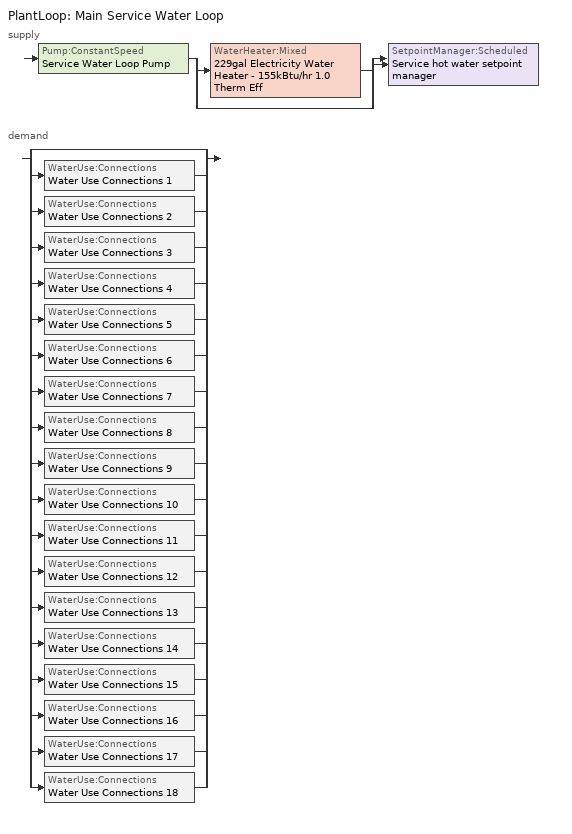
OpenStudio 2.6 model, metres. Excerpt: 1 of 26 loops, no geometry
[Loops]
PlantLoop 'Main Service Water Loop'
 supply: Pump:ConstantSpeed 'Service Water Loop Pump' > split
  | WaterHeater:Mixed '229gal Electricity Water Heater - 155kBtu/hr 1.0 Therm Eff'
  | bypass
  join > SetpointManager:Scheduled 'Service hot water setpoint manager'
 demand: split
  | bypass
  | WaterUse:Connections 'Water Use Connections 1'
  | WaterUse:Connections 'Water Use Connections 2'
  | WaterUse:Connections 'Water Use Connections 3'
  | WaterUse:Connections 'Water Use Connections 4'
  | WaterUse:Connections 'Water Use Connections 5'
  | WaterUse:Connections 'Water Use Connections 6'
  | WaterUse:Connections 'Water Use Connections 7'
  | WaterUse:Connections 'Water Use Connections 8'
  | WaterUse:Connections 'Water Use Connections 9'
  | WaterUse:Connections 'Water Use Connections 10'
  | WaterUse:Connections 'Water Use Connections 11'
  | WaterUse:Connections 'Water Use Connections 12'
  | WaterUse:Connections 'Water Use Connections 13'
  | WaterUse:Connections 'Water Use Connections 14'
  | WaterUse:Connections 'Water Use Connections 15'
  | WaterUse:Connections 'Water Use Connections 16'
  | WaterUse:Connections 'Water Use Connections 17'
  | WaterUse:Connections 'Water Use Connections 18'
[PlantLoop]
Main Service Water Loop: Glycol Concentration=0; Maximum Loop Temperature {C}=60; Minimum Loop Temperature {C}=10; Plant Loop Volume {m3}=Autocalculate; Load Distribution Scheme=Optimal
[Sizing:Plant]
Main Service Water Loop: Loop Type=Heating; Design Loop Exit Temperature {C}=60; Loop Design Temperature Difference {deltaC}=5; Sizing Option=NonCoincident; Zone Timesteps in Averaging Window=1; Coincident Sizing Factor Mode=None
[SetpointManager:Scheduled]
Service hot water setpoint manager: Control Variable=Temperature; Schedule=Service Water Loop Temp - 140F
[Pump:ConstantSpeed]
Service Water Loop Pump: Rated Flow Rate {m3/s}=autosize; Rated Pump Head {Pa}=64365.5; Rated Power Consumption {W}=autosize; Motor Efficiency=0.7; Fraction of Motor Inefficiencies to Fluid Stream=0; Pump Control Type=Intermittent; Design Power Sizing Method=PowerPerFlowPerPressure; Design Electric Power per Unit Flow Rate {W/(m3/s)}=348701.1; Design Shaft Power per Unit Flow Rate per Unit Head {W-s/m3-Pa}=1.28205
[WaterHeater:Mixed]
229gal Electricity Water Heater - 155kBtu/hr 1.0 Therm Eff: Tank Volume {m3}=0.868577; Setpoint Temperature Schedule=Service Water Loop Temp - 140F; Deadband Temperature Difference {deltaC}=2; Maximum Temperature Limit {C}=82.2222; Heater Control Type=Cycle; Heater Maximum Capacity {W}=45383.1; Heater Fuel Type=Electricity; Heater Thermal Efficiency=1; Off Cycle Parasitic Fuel Consumption Rate {W}=88.1911; Off Cycle Parasitic Fuel Type=Electricity; Off Cycle Parasitic Heat Fraction to Tank=0.8; On Cycle Parasitic Fuel Consumption Rate {W}=88.1911; On Cycle Parasitic Fuel Type=Electricity; On Cycle Parasitic Heat Fraction to Tank=0; Ambient Temperature Indicator=Schedule; Ambient Temperature Schedule=Water Heater Ambient Temp Schedule - 70F; Off Cycle Loss Coefficient to Ambient Temperature {W/K}=4.14615; On Cycle Loss Coefficient to Ambient Temperature {W/K}=4.14615; Use Side Effectiveness=1; Source Side Effectiveness=1; Use Side Design Flow Rate {m3/s}=autosize; Source Side Design Flow Rate {m3/s}=autosize; Indirect Water Heating Recovery Time {hr}=1.5; Source Side Flow Control Mode=IndirectHeatPrimarySetpoint
[WaterUse:Connections]
Name | Water Use Equipment Name 1
Water Use Connections 1 | Cafeteria_zn_1_flr_1 Service Water Use 0.24gal/min
Water Use Connections 2 | Computer_class_zn_1_flr_1 Service Water Use 0.12gal/min
Water Use Connections 3 | Corner_class_1_pod_1_zn_1_flr_1 Service Water Use 0.07gal/min
Water Use Connections 4 | Corner_class_1_pod_2_zn_1_flr_1 Service Water Use 0.07gal/min
Water Use Connections 5 | Corner_class_1_pod_3_zn_1_flr_1 Service Water Use 0.07gal/min
Water Use Connections 6 | Corner_class_2_pod_1_zn_1_flr_1 Service Water Use 0.07gal/min
Water Use Connections 7 | Corner_class_2_pod_2_zn_1_flr_1 Service Water Use 0.07gal/min
Water Use Connections 8 | Corner_class_2_pod_3_zn_1_flr_1 Service Water Use 0.07gal/min
Water Use Connections 9 | Gym_zn_1_flr_1 Service Water Use 0.54gal/min
Water Use Connections 10 | Kitchen_zn_1_flr_1 Service Water Use 0.08gal/min
Water Use Connections 11 | Library_media_center_zn_1_flr_1 Service Water Use 0.15gal/min
Water Use Connections 12 | Mult_class_1_pod_1_zn_1_flr_1 Service Water Use 0.35gal/min
Water Use Connections 13 | Mult_class_1_pod_2_zn_1_flr_1 Service Water Use 0.35gal/min
Water Use Connections 14 | Mult_class_1_pod_3_zn_1_flr_1 Service Water Use 0.35gal/min
Water Use Connections 15 | Mult_class_2_pod_1_zn_1_flr_1 Service Water Use 0.35gal/min
Water Use Connections 16 | Mult_class_2_pod_2_zn_1_flr_1 Service Water Use 0.35gal/min
Water Use Connections 17 | Mult_class_2_pod_3_zn_1_flr_1 Service Water Use 0.23gal/min
Water Use Connections 18 | Offices_zn_1_flr_1 Service Water Use 0.17gal/min
[WaterUse:Equipment:Definition]
Name | Peak Flow Rate {m3/s} | Target Temperature Schedule | Sensible Fraction Schedule | Latent Fraction Schedule
Cafeteria_zn_1_flr_1 Service Water Use Def 0.24gal/min | 1.50573e-05 | Schedule Ruleset 5 | Schedule Ruleset 3 | Schedule Ruleset 4
Computer_class_zn_1_flr_1 Service Water Use Def 0.12gal/min | 7.45697e-06 | Schedule Ruleset 8 | Schedule Ruleset 6 | Schedule Ruleset 7
Corner_class_1_pod_1_zn_1_flr_1 Service Water Use Def 0.07gal/min | 4.55704e-06 | Schedule Ruleset 11 | Schedule Ruleset 9 | Schedule Ruleset 10
Corner_class_1_pod_2_zn_1_flr_1 Service Water Use Def 0.07gal/min | 4.55704e-06 | Schedule Ruleset 14 | Schedule Ruleset 12 | Schedule Ruleset 13
Corner_class_1_pod_3_zn_1_flr_1 Service Water Use Def 0.07gal/min | 4.55704e-06 | Schedule Ruleset 17 | Schedule Ruleset 15 | Schedule Ruleset 16
Corner_class_2_pod_1_zn_1_flr_1 Service Water Use Def 0.07gal/min | 4.55704e-06 | Schedule Ruleset 20 | Schedule Ruleset 18 | Schedule Ruleset 19
Corner_class_2_pod_2_zn_1_flr_1 Service Water Use Def 0.07gal/min | 4.55704e-06 | Schedule Ruleset 23 | Schedule Ruleset 21 | Schedule Ruleset 22
Corner_class_2_pod_3_zn_1_flr_1 Service Water Use Def 0.07gal/min | 4.55704e-06 | Schedule Ruleset 26 | Schedule Ruleset 24 | Schedule Ruleset 25
Gym_zn_1_flr_1 Service Water Use Def 0.54gal/min | 3.413e-05 | Schedule Ruleset 29 | Schedule Ruleset 27 | Schedule Ruleset 28
Kitchen_zn_1_flr_1 Service Water Use Def 0.08gal/min | 5.35372e-06 | Schedule Ruleset 32 | Schedule Ruleset 30 | Schedule Ruleset 31
Library_media_center_zn_1_flr_1 Service Water Use Def 0.15gal/min | 9.53632e-06 | Schedule Ruleset 35 | Schedule Ruleset 33 | Schedule Ruleset 34
Mult_class_1_pod_1_zn_1_flr_1 Service Water Use Def 0.35gal/min | 2.19566e-05 | Schedule Ruleset 38 | Schedule Ruleset 36 | Schedule Ruleset 37
Mult_class_1_pod_2_zn_1_flr_1 Service Water Use Def 0.35gal/min | 2.19566e-05 | Schedule Ruleset 41 | Schedule Ruleset 39 | Schedule Ruleset 40
Mult_class_1_pod_3_zn_1_flr_1 Service Water Use Def 0.35gal/min | 2.19566e-05 | Schedule Ruleset 44 | Schedule Ruleset 42 | Schedule Ruleset 43
Mult_class_2_pod_1_zn_1_flr_1 Service Water Use Def 0.35gal/min | 2.19566e-05 | Schedule Ruleset 47 | Schedule Ruleset 45 | Schedule Ruleset 46
Mult_class_2_pod_2_zn_1_flr_1 Service Water Use Def 0.35gal/min | 2.19566e-05 | Schedule Ruleset 50 | Schedule Ruleset 48 | Schedule Ruleset 49
Mult_class_2_pod_3_zn_1_flr_1 Service Water Use Def 0.23gal/min | 1.44997e-05 | Schedule Ruleset 53 | Schedule Ruleset 51 | Schedule Ruleset 52
Offices_zn_1_flr_1 Service Water Use Def 0.17gal/min | 1.05401e-05 | Schedule Ruleset 56 | Schedule Ruleset 54 | Schedule Ruleset 55
[WaterUse:Equipment]
Name | Water Use Equipment Definition | Space | Flow Rate Fraction Schedule
Cafeteria_zn_1_flr_1 Service Water Use 0.24gal/min | Cafeteria_zn_1_flr_1 Service Water Use Def 0.24gal/min | Cafeteria_ZN_1_FLR_1 | NECB-C-Service Water Heating
Computer_class_zn_1_flr_1 Service Water Use 0.12gal/min | Computer_class_zn_1_flr_1 Service Water Use Def 0.12gal/min | Computer_Class_ZN_1_FLR_1 | NECB-D-Service Water Heating
Corner_class_1_pod_1_zn_1_flr_1 Service Water Use 0.07gal/min | Corner_class_1_pod_1_zn_1_flr_1 Service Water Use Def 0.07gal/min | Corner_Class_1_Pod_1_ZN_1_FLR_1 | NECB-D-Service Water Heating
Corner_class_1_pod_2_zn_1_flr_1 Service Water Use 0.07gal/min | Corner_class_1_pod_2_zn_1_flr_1 Service Water Use Def 0.07gal/min | Corner_Class_1_Pod_2_ZN_1_FLR_1 | NECB-D-Service Water Heating
Corner_class_1_pod_3_zn_1_flr_1 Service Water Use 0.07gal/min | Corner_class_1_pod_3_zn_1_flr_1 Service Water Use Def 0.07gal/min | Corner_Class_1_Pod_3_ZN_1_FLR_1 | NECB-D-Service Water Heating
Corner_class_2_pod_1_zn_1_flr_1 Service Water Use 0.07gal/min | Corner_class_2_pod_1_zn_1_flr_1 Service Water Use Def 0.07gal/min | Corner_Class_2_Pod_1_ZN_1_FLR_1 | NECB-D-Service Water Heating
Corner_class_2_pod_2_zn_1_flr_1 Service Water Use 0.07gal/min | Corner_class_2_pod_2_zn_1_flr_1 Service Water Use Def 0.07gal/min | Corner_Class_2_Pod_2_ZN_1_FLR_1 | NECB-D-Service Water Heating
Corner_class_2_pod_3_zn_1_flr_1 Service Water Use 0.07gal/min | Corner_class_2_pod_3_zn_1_flr_1 Service Water Use Def 0.07gal/min | Corner_Class_2_Pod_3_ZN_1_FLR_1 | NECB-D-Service Water Heating
Gym_zn_1_flr_1 Service Water Use 0.54gal/min | Gym_zn_1_flr_1 Service Water Use Def 0.54gal/min | Gym_ZN_1_FLR_1 | NECB-B-Service Water Heating
Kitchen_zn_1_flr_1 Service Water Use 0.08gal/min | Kitchen_zn_1_flr_1 Service Water Use Def 0.08gal/min | Kitchen_ZN_1_FLR_1 | NECB-B-Service Water Heating
Library_media_center_zn_1_flr_1 Service Water Use 0.15gal/min | Library_media_center_zn_1_flr_1 Service Water Use Def 0.15gal/min | Library_Media_Center_ZN_1_FLR_1 | NECB-C-Service Water Heating
Mult_class_1_pod_1_zn_1_flr_1 Service Water Use 0.35gal/min | Mult_class_1_pod_1_zn_1_flr_1 Service Water Use Def 0.35gal/min | Mult_Class_1_Pod_1_ZN_1_FLR_1 | NECB-D-Service Water Heating
Mult_class_1_pod_2_zn_1_flr_1 Service Water Use 0.35gal/min | Mult_class_1_pod_2_zn_1_flr_1 Service Water Use Def 0.35gal/min | Mult_Class_1_Pod_2_ZN_1_FLR_1 | NECB-D-Service Water Heating
Mult_class_1_pod_3_zn_1_flr_1 Service Water Use 0.35gal/min | Mult_class_1_pod_3_zn_1_flr_1 Service Water Use Def 0.35gal/min | Mult_Class_1_Pod_3_ZN_1_FLR_1 | NECB-D-Service Water Heating
Mult_class_2_pod_1_zn_1_flr_1 Service Water Use 0.35gal/min | Mult_class_2_pod_1_zn_1_flr_1 Service Water Use Def 0.35gal/min | Mult_Class_2_Pod_1_ZN_1_FLR_1 | NECB-D-Service Water Heating
Mult_class_2_pod_2_zn_1_flr_1 Service Water Use 0.35gal/min | Mult_class_2_pod_2_zn_1_flr_1 Service Water Use Def 0.35gal/min | Mult_Class_2_Pod_2_ZN_1_FLR_1 | NECB-D-Service Water Heating
Mult_class_2_pod_3_zn_1_flr_1 Service Water Use 0.23gal/min | Mult_class_2_pod_3_zn_1_flr_1 Service Water Use Def 0.23gal/min | Mult_Class_2_Pod_3_ZN_1_FLR_1 | NECB-D-Service Water Heating
Offices_zn_1_flr_1 Service Water Use 0.17gal/min | Offices_zn_1_flr_1 Service Water Use Def 0.17gal/min | Offices_ZN_1_FLR_1 | NECB-A-Service Water Heating
[Schedule:Ruleset]
Name | Default Day Schedule
Service Water Loop Temp - 140F | Service Water Loop Temp - 140F Default
Water Heater Ambient Temp Schedule - 70F | Water Heater Ambient Temp Schedule - 70F Default
Schedule Ruleset 3 | Schedule Day 5
Schedule Ruleset 4 | Schedule Day 6
Schedule Ruleset 5 | Schedule Day 7
NECB-C-Service Water Heating | NECB-C-Service Water Heating Default
Schedule Ruleset 6 | Schedule Day 8
Schedule Ruleset 7 | Schedule Day 9
Schedule Ruleset 8 | Schedule Day 10
NECB-D-Service Water Heating | NECB-D-Service Water Heating Default
Schedule Ruleset 9 | Schedule Day 11
Schedule Ruleset 10 | Schedule Day 12
Schedule Ruleset 11 | Schedule Day 13
Schedule Ruleset 12 | Schedule Day 14
Schedule Ruleset 13 | Schedule Day 15
Schedule Ruleset 14 | Schedule Day 16
Schedule Ruleset 15 | Schedule Day 17
Schedule Ruleset 16 | Schedule Day 18
Schedule Ruleset 17 | Schedule Day 19
Schedule Ruleset 18 | Schedule Day 20
Schedule Ruleset 19 | Schedule Day 21
Schedule Ruleset 20 | Schedule Day 22
Schedule Ruleset 21 | Schedule Day 23
Schedule Ruleset 22 | Schedule Day 24
Schedule Ruleset 23 | Schedule Day 25
Schedule Ruleset 24 | Schedule Day 26
Schedule Ruleset 25 | Schedule Day 27
Schedule Ruleset 26 | Schedule Day 28
Schedule Ruleset 27 | Schedule Day 29
Schedule Ruleset 28 | Schedule Day 30
Schedule Ruleset 29 | Schedule Day 31
NECB-B-Service Water Heating | NECB-B-Service Water Heating Default
Schedule Ruleset 30 | Schedule Day 32
Schedule Ruleset 31 | Schedule Day 33
Schedule Ruleset 32 | Schedule Day 34
Schedule Ruleset 33 | Schedule Day 35
Schedule Ruleset 34 | Schedule Day 36
Schedule Ruleset 35 | Schedule Day 37
Schedule Ruleset 36 | Schedule Day 38
Schedule Ruleset 37 | Schedule Day 39
Schedule Ruleset 38 | Schedule Day 40
Schedule Ruleset 39 | Schedule Day 41
Schedule Ruleset 40 | Schedule Day 42
Schedule Ruleset 41 | Schedule Day 43
Schedule Ruleset 42 | Schedule Day 44
Schedule Ruleset 43 | Schedule Day 45
Schedule Ruleset 44 | Schedule Day 46
Schedule Ruleset 45 | Schedule Day 47
Schedule Ruleset 46 | Schedule Day 48
Schedule Ruleset 47 | Schedule Day 49
Schedule Ruleset 48 | Schedule Day 50
Schedule Ruleset 49 | Schedule Day 51
Schedule Ruleset 50 | Schedule Day 52
Schedule Ruleset 51 | Schedule Day 53
Schedule Ruleset 52 | Schedule Day 54
Schedule Ruleset 53 | Schedule Day 55
Schedule Ruleset 54 | Schedule Day 56
Schedule Ruleset 55 | Schedule Day 57
Schedule Ruleset 56 | Schedule Day 58
NECB-A-Service Water Heating | NECB-A-Service Water Heating Default
[Schedule:Day]
Service Water Loop Temp - 140F Default; Schedule Day 7; Schedule Day 10; Schedule Day 13; Schedule Day 16; Schedule Day 19; Schedule Day 22; Schedule Day 25; Schedule Day 28; Schedule Day 31; Schedule Day 34; Schedule Day 37; Schedule Day 40; Schedule Day 43; Schedule Day 46; Schedule Day 49; Schedule Day 52; Schedule Day 55; Schedule Day 58: 24, 0, 60
Water Heater Ambient Temp Schedule - 70F Default: 24, 0, 21.1111
Schedule Day 5; Schedule Day 8; Schedule Day 11; Schedule Day 14; Schedule Day 17; Schedule Day 20; Schedule Day 23; Schedule Day 26; Schedule Day 29; Schedule Day 32; Schedule Day 35; Schedule Day 38; Schedule Day 41; Schedule Day 44; Schedule Day 47; Schedule Day 50; Schedule Day 53; Schedule Day 56: 24, 0, 0.2
Schedule Day 6; Schedule Day 9; NECB-D-Service Water Heating Sat Day; NECB-D-Service Water Heating Sun|Hol Day; Schedule Day 12; Schedule Day 15; Schedule Day 18; Schedule Day 21; Schedule Day 24; Schedule Day 27; Schedule Day 30; Schedule Day 33; Schedule Day 36; Schedule Day 39; Schedule Day 42; Schedule Day 45; Schedule Day 48; Schedule Day 51; Schedule Day 54; Schedule Day 57; NECB-A-Service Water Heating Sat Day; NECB-A-Service Water Heating Sun|Hol Day: 24, 0, 0.05
NECB-C-Service Water Heating Default; NECB-C-Service Water Heating Default|Wkdy Day: 8, 0, 0.05, 9, 0, 0.1, 10, 0, 0.2, 11, 0, 0.3, 12, 0, 0.4, 16, 0, 0.8, 17, 0, 0.6, 18, 0, 0.4, 19, 0, 0.3, 21, 0, 0.2, 24, 0, 0.05
NECB-C-Service Water Heating Sat Day: 8, 0, 0.05, 9, 0, 0.1, 10, 0, 0.2, 11, 0, 0.3, 12, 0, 0.5, 16, 0, 0.9, 17, 0, 0.7, 18, 0, 0.5, 19, 0, 0.3, 21, 0, 0.2, 24, 0, 0.05
NECB-C-Service Water Heating Sun|Hol Day: 8, 0, 0.05, 9, 0, 0.1, 10, 0, 0.2, 11, 0, 0.3, 12, 0, 0.5, 17, 0, 0.9, 18, 0, 0.5, 19, 0, 0.3, 24, 0, 0.05
NECB-D-Service Water Heating Default; NECB-D-Service Water Heating Default|Wkdy Day: 8, 0, 0.05, 10, 0, 0.5, 16, 0, 0.9, 17, 0, 0.7, 18, 0, 0.3, 21, 0, 0.5, 22, 0, 0.3, 24, 0, 0.05
NECB-B-Service Water Heating Default; NECB-B-Service Water Heating Default|Wkdy Day: 1, 0, 0.6, 2, 0, 0.5, 9, 0, 0.05, 11, 0, 0.7, 12, 0, 0.4, 13, 0, 0.5, 15, 0, 0.6, 16, 0, 0.4, 18, 0, 0.3, 19, 0, 0.4, 20, 0, 0.5, 22, 0, 0.8, 24, 0, 0.9
NECB-B-Service Water Heating Sat Day: 1, 0, 0.7, 2, 0, 0.6, 9, 0, 0.05, 11, 0, 0.7, 12, 0, 0.4, 13, 0, 0.5, 15, 0, 0.6, 16, 0, 0.4, 18, 0, 0.3, 19, 0, 0.4, 20, 0, 0.5, 22, 0, 0.8, 24, 0, 0.9
NECB-B-Service Water Heating Sun|Hol Day: 1, 0, 0.5, 2, 0, 0.6, 9, 0, 0.05, 11, 0, 0.7, 12, 0, 0.4, 13, 0, 0.5, 15, 0, 0.6, 16, 0, 0.4, 18, 0, 0.3, 19, 0, 0.4, 20, 0, 0.5, 22, 0, 0.8, 24, 0, 0.5
NECB-A-Service Water Heating Default; NECB-A-Service Water Heating Default|Wkdy Day: 7, 0, 0.05, 8, 0, 0.1, 10, 0, 0.5, 16, 0, 0.9, 17, 0, 0.7, 18, 0, 0.5, 19, 0, 0.3, 22, 0, 0.2, 24, 0, 0.05
[Schedule:Rule] Date Specification Type=DateRange; Start Month=1; Start Day=1; End Month=12; End Day=31
Name | Schedule Ruleset | Rule Order | Day Schedule | Apply Monday | Apply Tuesday | Apply Wednesday | Apply Thursday | Apply Friday | Apply Saturday | Apply Sunday
Schedule Rule 71 | NECB-C-Service Water Heating | 2 | NECB-C-Service Water Heating Default|Wkdy Day | Yes | Yes | Yes | Yes | Yes
Schedule Rule 72 | NECB-C-Service Water Heating | 1 | NECB-C-Service Water Heating Sat Day |  |  |  |  |  | Yes
Schedule Rule 73 | NECB-C-Service Water Heating | 0 | NECB-C-Service Water Heating Sun|Hol Day |  |  |  |  |  |  | Yes
Schedule Rule 74 | NECB-D-Service Water Heating | 2 | NECB-D-Service Water Heating Default|Wkdy Day | Yes | Yes | Yes | Yes | Yes
Schedule Rule 75 | NECB-D-Service Water Heating | 1 | NECB-D-Service Water Heating Sat Day |  |  |  |  |  | Yes
Schedule Rule 76 | NECB-D-Service Water Heating | 0 | NECB-D-Service Water Heating Sun|Hol Day |  |  |  |  |  |  | Yes
Schedule Rule 77 | NECB-B-Service Water Heating | 2 | NECB-B-Service Water Heating Default|Wkdy Day | Yes | Yes | Yes | Yes | Yes
Schedule Rule 78 | NECB-B-Service Water Heating | 1 | NECB-B-Service Water Heating Sat Day |  |  |  |  |  | Yes
Schedule Rule 79 | NECB-B-Service Water Heating | 0 | NECB-B-Service Water Heating Sun|Hol Day |  |  |  |  |  |  | Yes
Schedule Rule 80 | NECB-A-Service Water Heating | 2 | NECB-A-Service Water Heating Default|Wkdy Day | Yes | Yes | Yes | Yes | Yes
Schedule Rule 81 | NECB-A-Service Water Heating | 1 | NECB-A-Service Water Heating Sat Day |  |  |  |  |  | Yes
Schedule Rule 82 | NECB-A-Service Water Heating | 0 | NECB-A-Service Water Heating Sun|Hol Day |  |  |  |  |  |  | Yes
